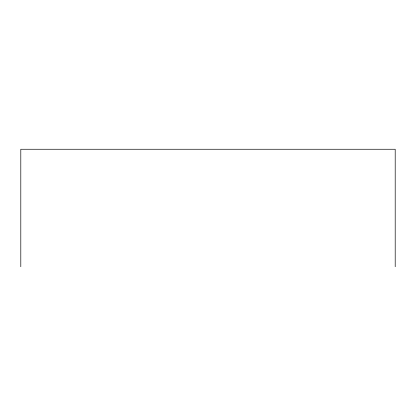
<?xml version="1.0" encoding="UTF-8"?>
<svg xmlns="http://www.w3.org/2000/svg" width="416" height="416" viewBox="0 0 416 416"><rect width="100%" height="100%" fill="white"/><g stroke="black" fill="none" stroke-linecap="round" stroke-linejoin="round"><path stroke-width="0.62" d="M395.2 266.739L395.2 149.261L20.8 149.261L20.8 266.739"/></g></svg>
